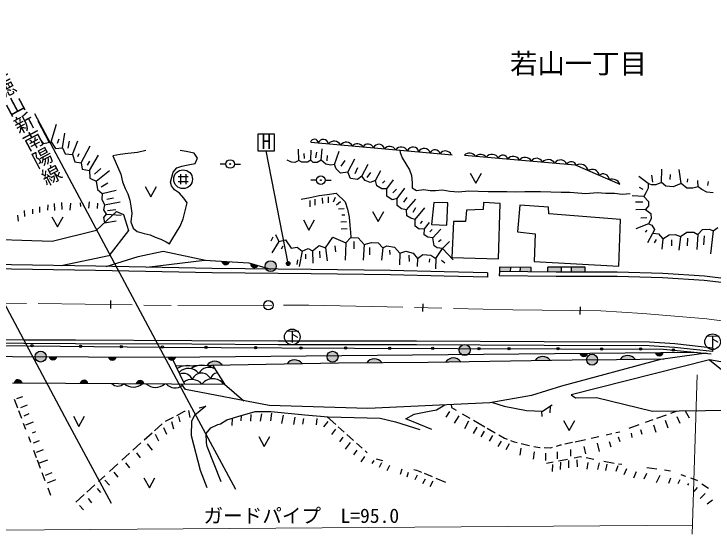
# Model space of a CAD drawing. Units: millimetres at full size, sheet at 1:1000; details may follow other scales. Extents: x 40000 to 680000, y 20000 to 380000.
# Drawn here: x 431389 to 520654, y 251898 to 318256 of the extents above; entities that cross this region are included whole.
import ezdxf
from ezdxf.enums import TextEntityAlignment as Align

# ---------------------------------------------------------------- set-up
doc = ezdxf.new("R2010")
doc.units = ezdxf.units.MM
doc.header["$LTSCALE"] = 1000
doc.linetypes.add('CHAIN', pattern=[18.5, 12, -1.5, 3.5, -1.5])
for name, color, linetype, lineweight in [('M-BGD', 7, 'Continuous', 25), ('M-BGD-EXST', 7, 'Continuous', 25), ('M-BMK', 2, 'CHAIN', 13), ('M-BMK-SRVR', 3, 'Continuous', 25), ('M-STR-HTXT', 7, 'Continuous', 13)]:
    doc.layers.add(name, color=color, linetype=linetype, lineweight=lineweight)
doc.layers.add('M-BMK-HTXT', color=7, linetype='Continuous')
doc.styles.add('@ＭＳ ゴシック', font='')
doc.styles.add('ＭＳ ゴシック', font='')
doc.styles.get('@ＭＳ ゴシック').set_extended_font_data('@MS Gothic')
doc.styles.get('ＭＳ ゴシック').set_extended_font_data('MS Gothic')

msp = doc.modelspace()

# ---------------------------------------------------------------- hatches: boundary and pattern name
at = {"layer": 'M-BGD'}
for points in [[(459053, 299111, 1), (458953, 299111, 1)], [(470634, 297041, 1), (470534, 297041, 1)], [(457926, 286705, 0.82183), (458915, 286646)], [(463464, 286077, 1), (464864, 286077, 0.41421), (464164, 286777, 0.41421)], [(461603, 286435, 0.82183), (462556, 286165)], [(494775, 285925), (493375, 285941), (493369, 285391), (494769, 285375)], [(497451, 285894), (496051, 285910), (496045, 285360), (497445, 285344)], [(501298, 285956), (500628, 285958), (499548, 285970), (499540, 285320), (500623, 285308), (501290, 285306)], [(504325, 285949), (502575, 285953), (502574, 285303), (504324, 285299)], [(488243, 275384, 1), (489643, 275384, 0.41421), (488943, 276084, 0.41421)], [(434091, 274539, 1), (435491, 274539, 0.41421), (434791, 275239, 0.41421)], [(471368, 274513, 1), (472768, 274513, 0.41421), (472068, 275213, 0.41421)], [(503646, 274952, 0.82183), (504637, 274960)], [(513302, 275037, 0.82183), (514293, 275046)], [(435876, 274535, 0.82183), (436867, 274531)], [(443457, 274507, 0.82183), (444448, 274504)], [(451045, 274485, 0.82183), (452036, 274494)], [(468175, 273649, 0.51219), (466257, 273615)], [(478350, 273774, 0.51219), (476431, 273760)], [(488452, 273888, 0.51219), (486534, 273856)], [(499852, 274078, 0.51219), (497934, 274046)], [(504514, 274148, 1), (505914, 274148, 0.41421), (505214, 274848, 0.41421)], [(510702, 274202, 0.51219), (508784, 274181)], [(457967, 273465, 0.51219), (456048, 273431)], [(432422, 271172, 0.82183), (431431, 271178)], [(440836, 271123, 0.82183), (439845, 271129)], [(448002, 271082, 0.82183), (447012, 271087)]]:
    msp.add_hatch(color=256, dxfattribs=at).paths.add_polyline_path(points)
at = {"layer": 'M-BGD-EXST'}
msp.add_hatch(color=256, dxfattribs=at).paths.add_polyline_path([(466653, 286409, 0.41421), (466403, 286659, 0.41421), (466153, 286409, 1)])

# ---------------------------------------------------------------- linework, layer by layer
at = {"layer": 'M-BGD'}
for p, q in [((435902, 301886), (434477, 304583)), ((436120, 301931), (436831, 304177)), ((437575, 301166), (437875, 303043)), ((436958, 301768), (437175, 302321)), ((438289, 301138), (438485, 302041)), ((438877, 300346), (439543, 302061)), ((469275, 301891), (487336, 300288)), ((439962, 299282), (441114, 301437)), ((467772, 299560), (467712, 300994)), ((469297, 299607), (469329, 300871)), ((470612, 299595), (470762, 301039)), ((439551, 300050), (439719, 300442)), ((441012, 298265), (442166, 300231)), ((468476, 299808), (468441, 300464)), ((469950, 299910), (470052, 300634)), ((471365, 299510), (471433, 300191)), ((472323, 299048), (472929, 300768)), ((440792, 298984), (441080, 299467)), ((458453, 299111), (457703, 299111)), ((459553, 299111), (460303, 299111)), ((473182, 298819), (473659, 299552)), ((474012, 298092), (474902, 299768)), ((475793, 297557), (476635, 299083)), ((441676, 297813), (442461, 298520)), ((441867, 296907), (443596, 298290)), ((474957, 297898), (475306, 298656)), ((477562, 297022), (478252, 298272)), ((514074, 296737), (514109, 298464)), ((516570, 296640), (516320, 298426)), ((452340, 297512), (453640, 297512)), ((452665, 297837), (452665, 296537)), ((453315, 297837), (453315, 296537)), ((476475, 297378), (476969, 298008)), ((512351, 296605), (511182, 297526)), ((512818, 297682), (512939, 296809)), ((515176, 297783), (515125, 297115)), ((442524, 296186), (443386, 296711)), ((452340, 296862), (453640, 296862)), ((470034, 297041), (469284, 297041)), ((471134, 297041), (471884, 297041)), ((478462, 296661), (478743, 296968)), ((478984, 295960), (479863, 297083)), ((517415, 297235), (517364, 296783)), ((518752, 296220), (518706, 297022)), ((520035, 296872), (519959, 296350)), ((442643, 295365), (444458, 295787)), ((479759, 295433), (480219, 295901)), ((480334, 294727), (481280, 296009)), ((511224, 296171), (511682, 295891)), ((443253, 294616), (444094, 294812)), ((469808, 294617), (469819, 293844)), ((470764, 294778), (470785, 294059)), ((471516, 294917), (471505, 294155)), ((472407, 294853), (472160, 294241)), ((481158, 294264), (481584, 294844)), ((481511, 293247), (482697, 294646)), ((511798, 294977), (510319, 295052)), ((435703, 293913), (435661, 293235)), ((436522, 294053), (436550, 293175)), ((437476, 294198), (437509, 293301)), ((438618, 294133), (438529, 293240)), ((439834, 294163), (439866, 293672)), ((440987, 294274), (440921, 293489)), ((442048, 294123), (442002, 293443)), ((442950, 293885), (444956, 294273)), ((469175, 294456), (469185, 293630)), ((473095, 294284), (472590, 293844)), ((510762, 294293), (511680, 294283)), ((432675, 293174), (432741, 292412)), ((433733, 293365), (433766, 292744)), ((434655, 293660), (434636, 292940)), ((443352, 293192), (444375, 293311)), ((473568, 293392), (472838, 293370)), ((482343, 292951), (482684, 293573)), ((482640, 292049), (483872, 293504)), ((512043, 293289), (510797, 293283)), ((431847, 292588), (431917, 291803)), ((443147, 292693), (445061, 292570)), ((473644, 292576), (473268, 292576)), ((511426, 292236), (512201, 292281)), ((473837, 291726), (473128, 291684)), ((483307, 291509), (483546, 291798)), ((483805, 290837), (484457, 291645)), ((512416, 291483), (510778, 290822)), ((473934, 290857), (473150, 290782)), ((484476, 290468), (484782, 290775)), ((484865, 289708), (485913, 290799)), ((512213, 290675), (511980, 290429)), ((518709, 290119), (518569, 288185)), ((520652, 290566), (520321, 287671)), ((464425, 289767), (464186, 289273)), ((465206, 289222), (464314, 287757)), ((474803, 289230), (474778, 288276)), ((485618, 289231), (485925, 289461)), ((486122, 288312), (487021, 289218)), ((513397, 289497), (513158, 289069)), ((514251, 289584), (514135, 288241)), ((515362, 289453), (515337, 288686)), ((516500, 289879), (516279, 288134)), ((517384, 289642), (517358, 288667)), ((519519, 289932), (519418, 288819)), ((465712, 288626), (465507, 288234)), ((471153, 288414), (471366, 286759)), ((472381, 288676), (472432, 287901)), ((473786, 289044), (473668, 286829)), ((476103, 288850), (475963, 286838)), ((476791, 288471), (476808, 287534)), ((478495, 288398), (478308, 286855)), ((468179, 287978), (467819, 286035)), ((468628, 287619), (468602, 287023)), ((469504, 288043), (469533, 286444)), ((470410, 287977), (470427, 287142)), ((479350, 288138), (479367, 287559)), ((480658, 287736), (480611, 286265)), ((481797, 287473), (481857, 286690)), ((486122, 288312), (487457, 286875)), ((467613, 286887), (467511, 286282)), ((482921, 287057), (482889, 286035)), ((484441, 287013), (484424, 286604)), ((485244, 287074), (485195, 285721)), ((486002, 286860), (486419, 286510)), ((493375, 285941), (493369, 285391)), ((497451, 285894), (493375, 285941)), ((494775, 285925), (494769, 285375)), ((496045, 285360), (496051, 285910)), ((497445, 285344), (497451, 285894)), ((499540, 285320), (499548, 285970)), ((501290, 285306), (501298, 285956)), ((502574, 285303), (502575, 285953)), ((504324, 285299), (504325, 285949)), ((491860, 285243), (491851, 284693)), ((493369, 285391), (493362, 284841)), ((520617, 275630), (520604, 275179)), ((453168, 271052), (451504, 274489)), ((431217, 271179), (458262, 271022)), ((431422, 269098), (431831, 268018)), ((431767, 269198), (432520, 269456)), ((432273, 268049), (433095, 268393)), ((499853, 268228), (499821, 267340)), ((431964, 267665), (432332, 266691)), ((432705, 266980), (433319, 267284)), ((452387, 266910), (452589, 266203)), ((453683, 267673), (453838, 266783)), ((460407, 267033), (460343, 266327)), ((461652, 267152), (461607, 266285)), ((462995, 267242), (462827, 266315)), ((464278, 267302), (464156, 266346)), ((465751, 267046), (465558, 266020)), ((486986, 267525), (486519, 266810)), ((488199, 266972), (487618, 266059)), ((488601, 267252), (489591, 266682)), ((498768, 267563), (498783, 266909)), ((513493, 266683), (514704, 267125)), ((515264, 267329), (516070, 267623)), ((517113, 267632), (517602, 266703)), ((432571, 266062), (432870, 265270)), ((432923, 265837), (433888, 266210)), ((450719, 266282), (451748, 266820)), ((451490, 266263), (451767, 265320)), ((459257, 266681), (459195, 265738)), ((467240, 266794), (467094, 265870)), ((468358, 266629), (468232, 265925)), ((470079, 266617), (469989, 265842)), ((471465, 266261), (470930, 265583)), ((471383, 266847), (472468, 265871)), ((489440, 266291), (488902, 265335)), ((490047, 266420), (491498, 265586)), ((512052, 266158), (512996, 266502)), ((514540, 266404), (514873, 265462)), ((516049, 266893), (516411, 266029)), ((449317, 265076), (450297, 265965)), ((450471, 265474), (450883, 264652)), ((472439, 265270), (471930, 264587)), ((472799, 265574), (473554, 264895)), ((490490, 265518), (490036, 264739)), ((491818, 265402), (492839, 264814)), ((509966, 265397), (511222, 265855)), ((511413, 265241), (511561, 264646)), ((513043, 265829), (513355, 264902)), ((433226, 264328), (433487, 263637)), ((433762, 264814), (434187, 264963)), ((448020, 263899), (449032, 264818)), ((449439, 264644), (449837, 263801)), ((473381, 264256), (472948, 263663)), ((473904, 264580), (474751, 263819)), ((491447, 265022), (491022, 264285)), ((492511, 264462), (492071, 263746)), ((505084, 264132), (506086, 264356)), ((507009, 264563), (507740, 264726)), ((508255, 264842), (508739, 264950)), ((508549, 264298), (508754, 263696)), ((510193, 264766), (510278, 264227)), ((433888, 263527), (434629, 263825)), ((446562, 262576), (447595, 263513)), ((448379, 263409), (449034, 262607)), ((474337, 263559), (473698, 262730)), ((475119, 263489), (475831, 262849)), ((493610, 263746), (493184, 263052)), ((494602, 263412), (494198, 262640)), ((501747, 263385), (502721, 263603)), ((503068, 263681), (504352, 263968)), ((505869, 263490), (506102, 262435)), ((507407, 263703), (507591, 263037)), ((433882, 262594), (434227, 261682)), ((434273, 262349), (435158, 262688)), ((475181, 262617), (474757, 262015)), ((476222, 262497), (476480, 262266)), ((496126, 262873), (495971, 261953)), ((502437, 262703), (502458, 261839)), ((504174, 263050), (504380, 262123)), ((445182, 261323), (446158, 262209)), ((447023, 262268), (447515, 261614)), ((476154, 261786), (475686, 261122)), ((497835, 262363), (497686, 261457)), ((499267, 262228), (499267, 261286)), ((500749, 262398), (500749, 261470)), ((504454, 261647), (505428, 261456)), ((434346, 261366), (434744, 260315)), ((434641, 260970), (435720, 261349)), ((443581, 259871), (444650, 260841)), ((445613, 260993), (446132, 260360)), ((477352, 261268), (477102, 260885)), ((477651, 261489), (478432, 261269)), ((478330, 260960), (478035, 260376)), ((499382, 260942), (500232, 261109)), ((500162, 260762), (500131, 259859)), ((500903, 261241), (502058, 261468)), ((501157, 261047), (501132, 260150)), ((502220, 261282), (502189, 260323)), ((503282, 261374), (503292, 260451)), ((504661, 261006), (504554, 260175)), ((506122, 260970), (505897, 260123)), ((506728, 261202), (508032, 260947)), ((507107, 260792), (506914, 260011)), ((508577, 260868), (509011, 260809)), ((444148, 259806), (444671, 259149)), ((479353, 260625), (479000, 259942)), ((480907, 260152), (480693, 259509)), ((508507, 260587), (508241, 259868)), ((509605, 260230), (509268, 259429)), ((510846, 259841), (510478, 259020)), ((512191, 260377), (513475, 260203)), ((514473, 260068), (515231, 259965)), ((434955, 259755), (435348, 258716)), ((435405, 259408), (436255, 259746)), ((442180, 258600), (442982, 259328)), ((481742, 259758), (481555, 259170)), ((482854, 259428), (482591, 258821)), ((483908, 258883), (483569, 258290)), ((483754, 259642), (484779, 259217)), ((485258, 259018), (486511, 258499)), ((512153, 259627), (511827, 258908)), ((513864, 259382), (513400, 258408)), ((515228, 259004), (514973, 258341)), ((516556, 259506), (517140, 259294)), ((435686, 258437), (436726, 258862)), ((440695, 257252), (441699, 258163)), ((443002, 258778), (443566, 258112)), ((484859, 258638), (484480, 257933)), ((516433, 258805), (516178, 258300)), ((517542, 258345), (517388, 258116)), ((519236, 258317), (520059, 257747)), ((435703, 257778), (436060, 256834)), ((442006, 257707), (442428, 257193)), ((518639, 257819), (518195, 257324)), ((439295, 255982), (440361, 256949)), ((440859, 256426), (441297, 255878)), ((519671, 257073), (519007, 256410)), ((520605, 256236), (519895, 255711)), ((439764, 255541), (440269, 254994))]:
    msp.add_line(p, q, dxfattribs=at)
for points in [[(434022, 305579), (444529, 285853), (454064, 268043), (459678, 257600)], [(418151, 303809), (428658, 284083), (438193, 266273), (443807, 255830)], [(434774, 302204), (435212, 301745), (436120, 301931), (436689, 301078), (437575, 301166), (437936, 300422), (438877, 300346), (439141, 299402), (439962, 299282), (440082, 298440), (441012, 298265), (441068, 297323), (441867, 296907), (442074, 295857), (442643, 295365), (442589, 294628), (442950, 293885), (442808, 293262), (443147, 292693), (442841, 292299), (442941, 291587), (444417, 291851)], [(448208, 300830), (447151, 300593), (445946, 300459), (444934, 300340), (444011, 300176), (445052, 297806), (445260, 296824), (445588, 295991), (445915, 295322), (446168, 294500), (446316, 293741), (446435, 292834), (446331, 291748), (446599, 290945), (447135, 290514), (448013, 290231), (448787, 290083), (449436, 289762), (450132, 289536), (450803, 289170), (451237, 288926), (451548, 289420), (452605, 291179), (453014, 292106), (453246, 293137), (453509, 294140), (453069, 294774), (452526, 295390), (451879, 295813), (451506, 296307), (451378, 296807), (451698, 298077), (452164, 298617), (452809, 298826), (453424, 298946), (453844, 299051), (454519, 299186), (454805, 299846), (454384, 300476), (453394, 300701), (452599, 300821)], [(480670, 300880), (480724, 300582), (480961, 299910), (481889, 298355), (482147, 297629), (482217, 296714), (482257, 296057), (482794, 295729), (483740, 295858), (484536, 295739), (485224, 295747), (486090, 295797), (487025, 295668), (488170, 295578), (489487, 295683), (490661, 295654), (491955, 295624), (493089, 295624), (494343, 295624), (495479, 295554), (496604, 295604), (497510, 295584), (498606, 295614), (499930, 295564), (501245, 295534), (502370, 295505), (503395, 295445), (504400, 295346), (505856, 295475), (506980, 295396), (508065, 295376), (509061, 295267), (510057, 295366)], [(488901, 300224), (503055, 299012), (508773, 296549)], [(464786, 290110), (465206, 289222), (466079, 289432), (466790, 288382), (467565, 288511), (468179, 287978), (468971, 288350), (469504, 288043), (470377, 288705), (471153, 288414), (472122, 289771), (473786, 289044), (474423, 289738), (475344, 289690), (476103, 288850), (477040, 289109), (477897, 289044), (478495, 288398), (479014, 288688), (479984, 288511), (480658, 287736), (481431, 287978), (482356, 287731), (482921, 287057), (483596, 287578), (484603, 287498), (485244, 287074), (486122, 288312), (485435, 288429), (485039, 288685), (484865, 289708), (484248, 289790), (483782, 290080), (483805, 290837), (483117, 290804), (482605, 291188), (482640, 292049), (482046, 292212), (481558, 292514), (481511, 293247), (480858, 293413), (480334, 293797), (480334, 294727), (479670, 294553), (479019, 295030), (478984, 295960), (478342, 295951), (477737, 296347), (477562, 297022), (476887, 296754), (476235, 296998), (475793, 297557), (475269, 297126), (474373, 297254), (474012, 298092), (473093, 297941), (472544, 298502), (472323, 299048), (471846, 298967), (471206, 299072), (470612, 299595), (470123, 299316), (469588, 299316), (469297, 299607), (468878, 299351), (468144, 299328), (467772, 299560), (467248, 299316), (466806, 299328), (466282, 299618)], [(489660, 297943), (490376, 296647), (491091, 297943)], [(520655, 295449), (519872, 295505), (519215, 295862), (518752, 296220), (518067, 296032), (517297, 296025), (516570, 296640), (515563, 296220), (514647, 296283), (514074, 296737), (513364, 296437), (512784, 296451), (512351, 296605), (512358, 296018), (512078, 295417), (511798, 294977), (512434, 294330), (512434, 293757), (512043, 293289), (512728, 292779), (512769, 292126), (512416, 291483), (512853, 291298), (513200, 290776), (512974, 290282)], [(448145, 296230), (448861, 294934), (449577, 296230)], [(468047, 294628), (469217, 294821), (470366, 295079), (471376, 295218), (472536, 295411), (473696, 294295), (473965, 293338), (474180, 292350), (474255, 291245), (474363, 290397), (474423, 289738)], [(410076, 290221), (414970, 289896), (425890, 289599), (436256, 289283), (441946, 290658), (444497, 293039), (445390, 292668), (446022, 290624), (443510, 287400), (437429, 286132)], [(477169, 293060), (477885, 291764), (478601, 293060)], [(436228, 292374), (436944, 291078), (437660, 292374)], [(468340, 291980), (469056, 290684), (469772, 291980)], [(512319, 289093), (512974, 290282), (513673, 290217), (514251, 289584), (515048, 290064), (515824, 290097), (516500, 289879), (517298, 290424), (518193, 290424), (518709, 290119), (519298, 290763), (520204, 290806), (520652, 290566), (521253, 291003)], [(443174, 286033), (447244, 287292), (450436, 287972), (455826, 286829)], [(491862, 285243), (486338, 285358), (479485, 285508), (469337, 285658), (456706, 285786), (441827, 286058), (431092, 286240), (423609, 286306), (410982, 286519), (399173, 286761), (396880, 287281), (385315, 287317), (384077, 287332)], [(491851, 284693), (486327, 284808), (479474, 284958), (469330, 285108), (456698, 285236), (441817, 285508), (431085, 285690), (423602, 285756), (410972, 285970), (398658, 286046), (396812, 286503), (385321, 286567), (385058, 286576)], [(448342, 285939), (455723, 286835), (461369, 286501), (464165, 285710)], [(504325, 285949), (500628, 285958), (499548, 285970)], [(564160, 275757), (561487, 276413), (556454, 277659), (551486, 278809), (548663, 279356), (543581, 280302), (538209, 281268), (531447, 282498), (525684, 283511), (519515, 284260), (514215, 284575), (508414, 284740), (500620, 284758), (493362, 284841)], [(564307, 276287), (561619, 276947), (556582, 278193), (551600, 279347), (548765, 279896), (543680, 280843), (538307, 281809), (531544, 283040), (525765, 284055), (519565, 284808), (514239, 285124), (508423, 285290), (500623, 285308), (493369, 285391)], [(520617, 275630), (515781, 276160), (512534, 276358), (499100, 276411), (482804, 276492), (465124, 276491), (454082, 276565), (439227, 276636), (432655, 276650), (420864, 276841)], [(396599, 276515), (397342, 276541), (397769, 276688), (409898, 275056), (411591, 274925), (431219, 274552), (450623, 274481), (518510, 275083)], [(520604, 275179), (515743, 275712), (512519, 275908), (499098, 275961), (482803, 276042), (465123, 276041), (454079, 276115), (439225, 276186), (432651, 276200), (420856, 276391)], [(421645, 276042), (433069, 275926), (450095, 275749), (465581, 275637), (474885, 275611), (514331, 275494), (520425, 274895)], [(519762, 274960), (513954, 274181), (501317, 270776), (497494, 269575), (492157, 268638), (476568, 267916), (463981, 268288), (453296, 270343), (452772, 271054)], [(452051, 273359), (472838, 273733), (484268, 273818), (502656, 274125), (508344, 274176), (514424, 274245)], [(561299, 265439), (555387, 267245), (548893, 268693), (534670, 271566), (520222, 274116), (502555, 269678), (503090, 269295), (505791, 269313), (512920, 267594), (523086, 267686), (530509, 266817), (542155, 266945), (546671, 266149), (549527, 266092), (551255, 265618), (552535, 265731), (552820, 265921), (553256, 265646), (554261, 265788), (555789, 266651), (556447, 266763)], [(520222, 274116), (521970, 272720), (525450, 272211), (530124, 271470), (537166, 270292), (553498, 266685), (554836, 266113)], [(456735, 273443), (458273, 271004), (460740, 268911)], [(492476, 268694), (493969, 268213), (496827, 267662), (498860, 267558), (500105, 268399)], [(455040, 267992), (455909, 268194), (454461, 267038), (454057, 266296), (454009, 264487), (455155, 260029), (456027, 257852)], [(484751, 265218), (481423, 266616), (482472, 267199), (484180, 267539), (485335, 267750), (486404, 268371)], [(487214, 268409), (487251, 268028), (487851, 267683)], [(438974, 266923), (439690, 265628), (440406, 266923)], [(452168, 267040), (453150, 267553), (453235, 267573)], [(457856, 258540), (456062, 263044), (455964, 263548), (455915, 264703), (456534, 265451), (457436, 265867), (457757, 265947), (458552, 266450), (459962, 266912), (462204, 267525), (464241, 267525), (468543, 267086), (471528, 266834), (478137, 266681), (480094, 266225), (483204, 265237)], [(501565, 266393), (502281, 265098), (502997, 266393)], [(462641, 264342), (463357, 263046), (464073, 264342)], [(493312, 264542), (494009, 264142), (494380, 263996)], [(494805, 263828), (495271, 263645), (495645, 263555)], [(496134, 263436), (496997, 263227), (497206, 263185)], [(497759, 263076), (498521, 262925), (498566, 262925)], [(499088, 262919), (499929, 262909), (500143, 262968)], [(500653, 263111), (501188, 263260), (501293, 263283)], [(502914, 261636), (503708, 261793), (503867, 261761)], [(482461, 260137), (482769, 260050), (483445, 259770)], [(447958, 259077), (448674, 257782), (449390, 259077)], [(517773, 259065), (518579, 258772), (518678, 258703)]]:
    msp.add_lwpolyline(points, dxfattribs=at)
for points in [[(484987, 294221), (484714, 291383), (486644, 291310), (486772, 294167)], [(487519, 291779), (487300, 287175), (493255, 286993), (493455, 294071), (491325, 294217), (491306, 293307), (489158, 293216), (489049, 291760)], [(495991, 293873), (495682, 290452), (497958, 290197), (497813, 286663), (508617, 286062), (508836, 292013), (499706, 292744), (499633, 293619)]]:
    msp.add_lwpolyline(points, close=True, dxfattribs=at)
for centre, radius in [((459003, 299111), 550), ((459003, 299111), 50), ((452982, 297170), 1200), ((470584, 297041), 550), ((470584, 297041), 50), ((464164, 286077), 700), ((433698, 275919), 150), ((439891, 275855), 150), ((445078, 275801), 150), ((450334, 275747), 150), ((455905, 275707), 150), ((488943, 275384), 700), ((434791, 274539), 700), ((462251, 275661), 150), ((468057, 275630), 150), ((472068, 274513), 700), ((473737, 275614), 150), ((479374, 275598), 150), ((484856, 275582), 150), ((490787, 275564), 150), ((494608, 275553), 150), ((500842, 275534), 150), ((506434, 275517), 150), ((511406, 275502), 150), ((515590, 275370), 150), ((505214, 274148), 700)]:
    msp.add_circle(centre, radius, dxfattribs=at)
for centre, radius, start, end in [((469756, 301776), 495, 3.31088, 166.54901), ((470882, 301580), 671, 9.41, 160.44989), ((472272, 301045), 972, 31.35677, 138.50312), ((473808, 300990), 901, 28.32689, 141.533), ((475235, 300816), 874, 33.44403, 136.41586), ((476607, 300922), 745, 20.10938, 149.75051), ((477982, 300916), 724, 11.10783, 158.75206), ((479363, 300450), 903, 31.91987, 137.94002), ((480850, 300371), 911, 27.56425, 142.29564), ((482357, 300527), 748, 10.60063, 159.25926), ((483786, 300332), 770, 15.45799, 154.4019), ((485143, 300237), 684, 15.90853, 153.95136), ((486479, 299956), 825, 24.50301, 145.35688), ((489572, 299580), 931, 34.04171, 136.16654), ((490964, 299384), 948, 39.34139, 130.86687), ((492434, 299427), 923, 27.35767, 142.85058), ((493833, 299618), 625, 12.17768, 158.03057), ((495143, 299196), 892, 28.547, 141.66126), ((496650, 299012), 946, 30.38043, 139.82782), ((498128, 299044), 799, 24.17157, 146.03668), ((499601, 298614), 1061, 35.74928, 134.45897), ((501196, 298751), 879, 23.5827, 146.62555), ((502562, 298731), 673, 19.00282, 146.50641), ((503701, 298001), 1073, 15.51276, 117.88207), ((505232, 297526), 910, 10.29294, 123.10189), ((506617, 297046), 808, 6.06864, 127.32619), ((507761, 296062), 1123, 25.70777, 107.68706), ((458426, 286773), 505, 187.78182, 345.44001), ((462106, 286394), 505, 175.37476, 333.03295), ((504141, 275054), 505, 191.67905, 349.33724), ((513796, 275139), 505, 191.67905, 349.33724), ((436372, 274631), 505, 190.96238, 348.62057), ((443952, 274603), 505, 190.96238, 348.62057), ((451540, 274587), 505, 191.67905, 349.33724), ((467228, 272941), 1182, 36.79022, 145.27537), ((477395, 273076), 1182, 36.1833, 144.66846), ((487504, 273181), 1182, 36.71207, 145.19722), ((498904, 273371), 1182, 36.71207, 145.19722), ((509751, 273501), 1182, 36.40798, 144.89313), ((453506, 270977), 2410, 68.32916, 122.30933), ((455455, 270694), 2736, 61.50378, 122.52901), ((456312, 271689), 1480, 61.25907, 151.68497), ((457020, 272757), 1182, 36.79022, 145.27537), ((453683, 271329), 1699, 38.6843, 135.94661), ((453018, 271158), 1232, 21.80007, 111.71771), ((455339, 271179), 1255, 23.73515, 159.64348), ((457415, 271515), 942, 93.47133, 169.62791), ((431926, 271077), 505, 10.83888, 168.49707), ((440340, 271028), 505, 10.83888, 168.49707), ((447506, 270987), 505, 10.83888, 168.49707), ((454099, 269872), 1745, 41.95998, 126.53619), ((456767, 269967), 1740, 37.35184, 141.98411), ((444657, 271890), 1114, 224.72124, 314.6147), ((446630, 272398), 1764, 227.53266, 311.80328), ((449446, 272374), 1771, 226.91874, 312.41721), ((451968, 272054), 1520, 220.59399, 308.41997)]:
    msp.add_arc(centre, radius, start, end, dxfattribs=at)
at = {"layer": 'M-BGD-EXST'}
for p, q in [((464643, 302908), (462543, 302908)), ((462543, 302908), (462543, 300808)), ((464643, 300808), (464643, 302908)), ((462543, 300808), (464643, 300808)), ((466403, 286409), (463593, 300808))]:
    msp.add_line(p, q, dxfattribs=at)
for centre, radius in [((466403, 286409), 250), ((466920, 277050), 1000), ((520602, 276432), 1000)]:
    msp.add_circle(centre, radius, dxfattribs=at)
at = {"layer": 'M-BMK'}
msp.add_lwpolyline([(63537, 284743), (70151, 284609), (79926, 284487), (119106, 284050), (178847, 283482), (232815, 282987), (260947, 282899), (292198, 282665), (352364, 281967), (415979, 281561), (452313, 281059), (469039, 281098), (495077, 280518), (506343, 280366), (511679, 280040), (519843, 279337), (529349, 278173), (538583, 276822), (550769, 274494), (563027, 271668)], dxfattribs=at)
at = {"layer": 'M-BMK-SRVR'}
for p, q in [((443728, 281677), (443714, 280677)), ((483595, 281274), (483572, 280274)), ((503671, 280902), (503657, 279902))]:
    msp.add_line(p, q, dxfattribs=at)
msp.add_circle((463874, 281085), 600, dxfattribs=at)
at = {"layer": 'M-STR-HTXT'}
for p, q in [((518620, 272216), (517981, 251898)), ((421063, 252340), (518015, 253007))]:
    msp.add_line(p, q, dxfattribs=at)

# ---------------------------------------------------------------- texts
at = {"layer": 'M-BGD-EXST', "style": 'ＭＳ ゴシック'}
for s, height, p in [('H', 1833, (462996, 300499)), ('下', 1320, (466068, 276062)), ('下', 1320, (519749, 275444))]:
    msp.add_text(s, height=height, dxfattribs=at).set_placement(p, align=Align.BOTTOM_LEFT)
at = {"layer": 'M-BMK-HTXT', "style": '@ＭＳ ゴシック'}
msp.add_text('一般県道徳山新南陽線', height=1833, rotation=298, dxfattribs=at).set_placement((423703, 318003), align=Align.BOTTOM_LEFT)
at = {"layer": 'M-BMK-HTXT', "style": 'ＭＳ ゴシック'}
msp.add_text('若山一丁目', height=2566, dxfattribs=at).set_placement((494719, 309886), align=Align.BOTTOM_LEFT)
at = {"layer": 'M-STR-HTXT', "style": 'ＭＳ ゴシック'}
msp.add_text('ガードパイプ  L=95.0', height=1833, dxfattribs=at).set_placement((455591, 252768), align=Align.BOTTOM_LEFT)

doc.saveas('drawing.dxf')
